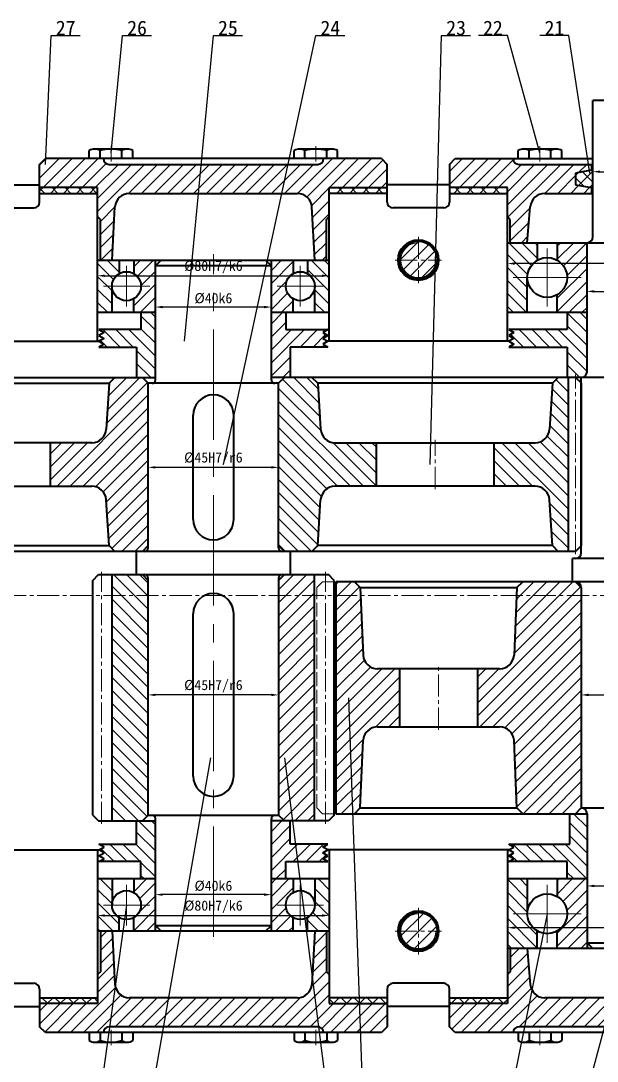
# Model space of a CAD drawing. Header units: millimetres. Extents: x -20 to 821, y -20 to 574.
# Drawn here: x 205.3 to 304.8, y 76.4 to 255.9 of the extents above; entities that cross this region are included whole.
import ezdxf
from ezdxf.enums import TextEntityAlignment as Align

# ---------------------------------------------------------------- set-up
doc = ezdxf.new("R2010")
doc.units = ezdxf.units.MM
doc.linetypes.add('ACAD_ISO02W100', pattern=[15, 12, -3])
doc.linetypes.add('CENTER2', pattern=[28.575, 19.05, -3.175, 3.175, -3.175])
for name, color, linetype, lineweight in [('中心线', 1, 'CENTER2', 20), ('剖面线', 4, 'Continuous', 20), ('尺寸', 3, 'Continuous', 20), ('文字', 7, 'Continuous', 20), ('标注', 7, 'Continuous', 20), ('粗实线', 7, 'Continuous', 40), ('细实线', 7, 'Continuous', 20), ('虚线', 6, 'ACAD_ISO02W100', 20)]:
    doc.layers.add(name, color=color, linetype=linetype, lineweight=lineweight)
doc.styles.add('SongTi', font='', dxfattribs={"height": 2.5})
doc.styles.get('SongTi').set_extended_font_data('SimSun', bold=True)
doc.dimstyles.new('ISO-25', dxfattribs={"dimtxt": 2.5, "dimasz": 2.5, "dimexe": 1.25, "dimexo": 0.625, "dimtad": 1, "dimdsep": 46, "dimtxsty": 'Standard', "dimcen": 2.5, "dimadec": 0, "dimazin": 0, "dimtfac": 1, "dimtmove": 0, "dimatfit": 3, "dimfxl": 1, "dimarcsym": 0})
pattern_1 = [(225, (477.06, 162.744), (1.122532, -1.122532), []), (315, (477.06, 162.744), (1.122532, 1.122532), [])]

# ---------------------------------------------------------------- blocks, each defined once
blk = doc.blocks.new('*D8')
at = {"layer": 'Defpoints', "color": 0, "linetype": 'Continuous'}
for p in [(304.03, 229.87), (337.03, 229.87), (337.03, 229.87)]:
    blk.add_point(p, dxfattribs=at)
at = {"layer": '尺寸', "color": 0, "linetype": 'Continuous', "lineweight": -2}
for p, q in [((304.03, 230.5), (304.03, 231.12)), ((305.28, 229.87), (335.78, 229.87)), ((337.03, 230.5), (337.03, 231.12))]:
    blk.add_line(p, q, dxfattribs=at)
at = {"layer": '尺寸', "color": 0, "linetype": 'Continuous'}
for points in [[(305.28, 230.08), (305.28, 229.66), (304.03, 229.87)], [(335.78, 230.08), (335.78, 229.66), (337.03, 229.87)]]:
    blk.add_solid(points, dxfattribs=at)
at = {"layer": '尺寸', "color": 0, "linetype": 'Continuous', "lineweight": 20, "insert": (320.53, 231.37), "char_height": 1.75, "attachment_point": 5}
blk.add_mtext('\\A3;%%C66f9', dxfattribs=at)
blk = doc.blocks.new('*D9')
at = {"layer": 'Defpoints', "color": 0, "linetype": 'Continuous'}
for p in [(289.28, 214.02), (289.28, 214.02), (351.78, 214.02)]:
    blk.add_point(p, dxfattribs=at)
at = {"layer": '尺寸', "color": 0, "linetype": 'Continuous', "lineweight": -2}
for p, q in [((289.28, 214.65), (289.28, 215.27)), ((350.53, 214.02), (290.53, 214.02)), ((351.78, 214.65), (351.78, 215.27))]:
    blk.add_line(p, q, dxfattribs=at)
at = {"layer": '尺寸', "color": 0, "linetype": 'Continuous'}
for points in [[(290.53, 214.23), (290.53, 213.81), (289.28, 214.02)], [(350.53, 214.23), (350.53, 213.81), (351.78, 214.02)]]:
    blk.add_solid(points, dxfattribs=at)
at = {"layer": '尺寸', "color": 0, "linetype": 'Continuous', "lineweight": 20, "insert": (320.53, 215.52), "char_height": 1.75, "attachment_point": 5}
blk.add_mtext('\\A3;%%C125H7/k6', dxfattribs=at)
blk = doc.blocks.new('*D10')
at = {"layer": 'Defpoints', "color": 0, "linetype": 'Continuous'}
for p in [(303.03, 209.22), (338.03, 209.22), (338.03, 209.22)]:
    blk.add_point(p, dxfattribs=at)
at = {"layer": '尺寸', "color": 0, "linetype": 'Continuous', "lineweight": -2}
for p, q in [((303.03, 209.85), (303.03, 210.47)), ((338.03, 209.85), (338.03, 210.47)), ((304.28, 209.22), (336.78, 209.22))]:
    blk.add_line(p, q, dxfattribs=at)
at = {"layer": '尺寸', "color": 0, "linetype": 'Continuous'}
for points in [[(304.28, 209.43), (304.28, 209.01), (303.03, 209.22)], [(336.78, 209.43), (336.78, 209.01), (338.03, 209.22)]]:
    blk.add_solid(points, dxfattribs=at)
at = {"layer": '尺寸', "color": 0, "linetype": 'Continuous', "lineweight": 20, "insert": (320.53, 210.72), "char_height": 1.75, "attachment_point": 5}
blk.add_mtext('\\A3;%%C70k6', dxfattribs=at)
blk = doc.blocks.new('*D11')
at = {"layer": 'Defpoints', "color": 0, "linetype": 'Continuous'}
for p in [(302.03, 139.62), (339.03, 139.62), (339.03, 139.62)]:
    blk.add_point(p, dxfattribs=at)
at = {"layer": '尺寸', "color": 0, "linetype": 'Continuous', "lineweight": -2}
for p, q in [((302.03, 140.25), (302.03, 140.87)), ((339.03, 140.25), (339.03, 140.87)), ((303.28, 139.62), (337.78, 139.62))]:
    blk.add_line(p, q, dxfattribs=at)
at = {"layer": '尺寸', "color": 0, "linetype": 'Continuous'}
for points in [[(303.28, 139.83), (303.28, 139.41), (302.03, 139.62)], [(337.78, 139.83), (337.78, 139.41), (339.03, 139.62)]]:
    blk.add_solid(points, dxfattribs=at)
at = {"layer": '尺寸', "color": 0, "linetype": 'Continuous', "lineweight": 20, "insert": (320.53, 141.12), "char_height": 1.75, "attachment_point": 5}
blk.add_mtext('\\A3;%%C74H7/r6', dxfattribs=at)
blk = doc.blocks.new('*D12')
at = {"layer": 'Defpoints', "color": 0, "linetype": 'Continuous'}
for p in [(289.28, 99.47), (289.28, 99.47), (351.78, 99.47)]:
    blk.add_point(p, dxfattribs=at)
at = {"layer": '尺寸', "color": 0, "linetype": 'Continuous', "lineweight": -2}
for p, q in [((289.28, 100.1), (289.28, 100.72)), ((351.78, 100.1), (351.78, 100.72)), ((350.53, 99.47), (290.53, 99.47))]:
    blk.add_line(p, q, dxfattribs=at)
at = {"layer": '尺寸', "color": 0, "linetype": 'Continuous'}
for points in [[(290.53, 99.68), (290.53, 99.26), (289.28, 99.47)], [(350.53, 99.68), (350.53, 99.26), (351.78, 99.47)]]:
    blk.add_solid(points, dxfattribs=at)
at = {"layer": '尺寸', "color": 0, "linetype": 'Continuous', "lineweight": 20, "insert": (320.53, 100.97), "char_height": 1.75, "attachment_point": 5}
blk.add_mtext('\\A3;%%C125H7/k6', dxfattribs=at)
blk = doc.blocks.new('*D13')
at = {"layer": 'Defpoints', "color": 0, "linetype": 'Continuous'}
for p in [(303.03, 106.67), (338.03, 106.67), (338.03, 106.67)]:
    blk.add_point(p, dxfattribs=at)
at = {"layer": '尺寸', "color": 0, "linetype": 'Continuous', "lineweight": -2}
for p, q in [((303.03, 107.3), (303.03, 107.92)), ((338.03, 107.3), (338.03, 107.92)), ((304.28, 106.67), (336.78, 106.67))]:
    blk.add_line(p, q, dxfattribs=at)
at = {"layer": '尺寸', "color": 0, "linetype": 'Continuous'}
for points in [[(304.28, 106.88), (304.28, 106.46), (303.03, 106.67)], [(336.78, 106.88), (336.78, 106.46), (338.03, 106.67)]]:
    blk.add_solid(points, dxfattribs=at)
at = {"layer": '尺寸', "color": 0, "linetype": 'Continuous', "lineweight": 20, "insert": (320.53, 108.17), "char_height": 1.75, "attachment_point": 5}
blk.add_mtext('\\A3;%%C70k6', dxfattribs=at)
blk = doc.blocks.new('*D22')
at = {"layer": 'Defpoints', "color": 0, "linetype": 'Continuous'}
for p in [(218.53, 101.57), (258.53, 101.57), (258.53, 101.57)]:
    blk.add_point(p, dxfattribs=at)
at = {"layer": '尺寸', "color": 0, "linetype": 'Continuous', "lineweight": -2}
for p, q in [((218.53, 102.2), (218.53, 102.82)), ((258.53, 102.2), (258.53, 102.82)), ((219.78, 101.57), (257.28, 101.57))]:
    blk.add_line(p, q, dxfattribs=at)
at = {"layer": '尺寸', "color": 0, "linetype": 'Continuous'}
for points in [[(219.78, 101.78), (219.78, 101.36), (218.53, 101.57)], [(257.28, 101.78), (257.28, 101.36), (258.53, 101.57)]]:
    blk.add_solid(points, dxfattribs=at)
at = {"layer": '尺寸', "color": 0, "linetype": 'Continuous', "lineweight": 20, "insert": (238.53, 103.07), "char_height": 1.75, "attachment_point": 5}
blk.add_mtext('\\A3;%%C80H7/k6', dxfattribs=at)
blk = doc.blocks.new('*D23')
at = {"layer": 'Defpoints', "color": 0, "linetype": 'Continuous'}
for p in [(228.53, 105.17), (228.53, 105.17), (248.53, 105.17)]:
    blk.add_point(p, dxfattribs=at)
at = {"layer": '尺寸', "color": 0, "linetype": 'Continuous', "lineweight": -2}
for p, q in [((228.53, 105.8), (228.53, 106.42)), ((248.53, 105.8), (248.53, 106.42)), ((247.28, 105.17), (229.78, 105.17))]:
    blk.add_line(p, q, dxfattribs=at)
at = {"layer": '尺寸', "color": 0, "linetype": 'Continuous'}
for points in [[(229.78, 105.38), (229.78, 104.96), (228.53, 105.17)], [(247.28, 105.38), (247.28, 104.96), (248.53, 105.17)]]:
    blk.add_solid(points, dxfattribs=at)
at = {"layer": '尺寸', "color": 0, "linetype": 'Continuous', "lineweight": 20, "insert": (238.53, 106.67), "char_height": 1.75, "attachment_point": 5}
blk.add_mtext('\\A3;%%C40k6', dxfattribs=at)
blk = doc.blocks.new('*D24')
at = {"layer": 'Defpoints', "color": 0, "linetype": 'Continuous'}
for p in [(227.28, 139.62), (227.28, 139.62), (249.78, 139.62)]:
    blk.add_point(p, dxfattribs=at)
at = {"layer": '尺寸', "color": 0, "linetype": 'Continuous', "lineweight": -2}
for p, q in [((227.28, 140.25), (227.28, 140.87)), ((249.78, 140.25), (249.78, 140.87)), ((248.53, 139.62), (228.53, 139.62))]:
    blk.add_line(p, q, dxfattribs=at)
at = {"layer": '尺寸', "color": 0, "linetype": 'Continuous'}
for points in [[(228.53, 139.83), (228.53, 139.41), (227.28, 139.62)], [(248.53, 139.83), (248.53, 139.41), (249.78, 139.62)]]:
    blk.add_solid(points, dxfattribs=at)
at = {"layer": '尺寸', "color": 0, "linetype": 'Continuous', "lineweight": 20, "insert": (238.53, 141.12), "char_height": 1.75, "attachment_point": 5}
blk.add_mtext('\\A3;%%C45H7/r6', dxfattribs=at)
blk = doc.blocks.new('*D25')
at = {"layer": 'Defpoints', "color": 0, "linetype": 'Continuous'}
for p in [(227.28, 178.87), (227.28, 178.87), (249.78, 178.87)]:
    blk.add_point(p, dxfattribs=at)
at = {"layer": '尺寸', "color": 0, "linetype": 'Continuous', "lineweight": -2}
for p, q in [((227.28, 179.5), (227.28, 180.12)), ((249.78, 179.5), (249.78, 180.12)), ((248.53, 178.87), (228.53, 178.87))]:
    blk.add_line(p, q, dxfattribs=at)
at = {"layer": '尺寸', "color": 0, "linetype": 'Continuous'}
for points in [[(228.53, 179.08), (228.53, 178.66), (227.28, 178.87)], [(248.53, 179.08), (248.53, 178.66), (249.78, 178.87)]]:
    blk.add_solid(points, dxfattribs=at)
at = {"layer": '尺寸', "color": 0, "linetype": 'Continuous', "lineweight": 20, "insert": (238.53, 180.37), "char_height": 1.75, "attachment_point": 5}
blk.add_mtext('\\A3;%%C45H7/r6', dxfattribs=at)
blk = doc.blocks.new('*D26')
at = {"layer": 'Defpoints', "color": 0, "linetype": 'Continuous'}
for p in [(218.53, 211.92), (258.53, 211.92), (258.53, 211.92)]:
    blk.add_point(p, dxfattribs=at)
at = {"layer": '尺寸', "color": 0, "linetype": 'Continuous', "lineweight": -2}
for p, q in [((218.53, 212.55), (218.53, 213.17)), ((219.78, 211.92), (257.28, 211.92)), ((258.53, 212.55), (258.53, 213.17))]:
    blk.add_line(p, q, dxfattribs=at)
at = {"layer": '尺寸', "color": 0, "linetype": 'Continuous'}
for points in [[(219.78, 212.13), (219.78, 211.71), (218.53, 211.92)], [(257.28, 212.13), (257.28, 211.71), (258.53, 211.92)]]:
    blk.add_solid(points, dxfattribs=at)
at = {"layer": '尺寸', "color": 0, "linetype": 'Continuous', "lineweight": 20, "insert": (238.53, 213.42), "char_height": 1.75, "attachment_point": 5}
blk.add_mtext('\\A3;%%C80H7/k6', dxfattribs=at)
blk = doc.blocks.new('*D27')
at = {"layer": 'Defpoints', "color": 0, "linetype": 'Continuous'}
for p in [(228.53, 206.52), (228.53, 206.52), (248.53, 206.52)]:
    blk.add_point(p, dxfattribs=at)
at = {"layer": '尺寸', "color": 0, "linetype": 'Continuous', "lineweight": -2}
for p, q in [((228.53, 207.15), (228.53, 207.77)), ((247.28, 206.52), (229.78, 206.52)), ((248.53, 207.15), (248.53, 207.77))]:
    blk.add_line(p, q, dxfattribs=at)
at = {"layer": '尺寸', "color": 0, "linetype": 'Continuous'}
for points in [[(229.78, 206.73), (229.78, 206.31), (228.53, 206.52)], [(247.28, 206.73), (247.28, 206.31), (248.53, 206.52)]]:
    blk.add_solid(points, dxfattribs=at)
at = {"layer": '尺寸', "color": 0, "linetype": 'Continuous', "lineweight": 20, "insert": (238.53, 208.02), "char_height": 1.75, "attachment_point": 5}
blk.add_mtext('\\A3;%%C40k6', dxfattribs=at)

msp = doc.modelspace()

# ---------------------------------------------------------------- hatches: boundary and pattern name
at = {"layer": '剖面线', "linetype": 'Continuous', "lineweight": 20}
h = msp.add_hatch(dxfattribs=at)
h.set_pattern_fill('ANSI31', color=4, scale=0.5, style=0)
edge = h.paths.add_edge_path()
edge.add_line((209.53, 232.122), (219.53, 232.122))
edge.add_arc((220.53, 232.122), 1, 180, 270)
edge.add_line((220.53, 231.122), (256.53, 231.122))
edge.add_arc((256.53, 232.122), 1, 270, 360)
edge.add_line((257.53, 232.122), (267.53, 232.122))
edge.add_line((267.53, 232.122), (268.53, 231.122))
edge.add_line((268.53, 231.122), (268.53, 227.122))
edge.add_line((268.53, 227.122), (258.53, 227.122))
edge.add_line((258.53, 227.122), (258.53, 226.122))
edge.add_line((258.53, 226.122), (258.53, 222.122))
edge.add_line((258.53, 222.122), (258.03, 221.622))
edge.add_line((258.03, 221.622), (258.03, 214.622))
edge.add_line((258.03, 214.622), (256.03, 214.622))
edge.add_line((256.03, 214.622), (255.524, 223.796))
edge.add_arc((253.03, 223.622), 2.5, 4, 90)
edge.add_line((253.03, 226.122), (224.03, 226.122))
edge.add_arc((224.03, 223.622), 2.5, 90, 176)
edge.add_line((221.536, 223.796), (221.03, 214.622))
edge.add_line((221.03, 214.622), (219.03, 214.622))
edge.add_line((219.03, 214.622), (219.03, 221.622))
edge.add_line((219.03, 221.622), (218.53, 222.122))
edge.add_line((218.53, 222.122), (218.53, 226.122))
edge.add_line((218.53, 226.122), (218.53, 227.122))
edge.add_line((218.53, 227.122), (208.53, 227.122))
edge.add_line((208.53, 227.122), (208.53, 231.122))
edge.add_line((208.53, 231.122), (209.53, 232.122))
h = msp.add_hatch(dxfattribs=at)
h.set_pattern_fill('ANSI31', color=4, scale=0.5, style=0)
edge = h.paths.add_edge_path()
edge.add_line((280.28, 232.122), (290.28, 232.122))
edge.add_arc((291.28, 232.122), 1, 180, 270)
edge.add_line((291.28, 231.122), (303.78, 231.122))
edge.add_line((303.78, 231.122), (303.78, 230.122))
edge.add_line((303.78, 230.122), (301.03, 229.622))
edge.add_line((301.03, 229.622), (301.03, 227.622))
edge.add_line((301.03, 227.622), (303.78, 227.122))
edge.add_line((303.78, 227.122), (303.78, 226.122))
edge.add_line((303.78, 226.122), (295.717, 226.122))
edge.add_arc((295.717, 223.622), 2.5, 90, 176)
edge.add_line((293.224, 223.796), (292.717, 217.622))
edge.add_line((292.717, 217.622), (289.78, 217.622))
edge.add_line((289.78, 217.622), (289.78, 221.622))
edge.add_line((289.78, 221.622), (289.28, 222.122))
edge.add_line((289.28, 222.122), (289.28, 226.122))
edge.add_line((289.28, 226.122), (289.28, 227.122))
edge.add_line((289.28, 227.122), (279.28, 227.122))
edge.add_line((279.28, 227.122), (279.28, 231.122))
edge.add_line((279.28, 231.122), (280.28, 232.122))
h = msp.add_hatch(dxfattribs=at)
h.set_pattern_fill('ANSI37', color=4, scale=0.5, style=0)
h.paths.add_polyline_path([(303.78, 230.122), (304.03, 230.122), (304.03, 227.122), (303.78, 227.122), (301.03, 227.622), (301.03, 229.622)])
h = msp.add_hatch(dxfattribs=at)
h.set_pattern_fill('ANSI37', color=4, scale=0.5, style=0)
h.paths.add_polyline_path([(208.53, 226.122), (218.53, 226.122), (218.53, 227.122), (208.53, 227.122)])
h = msp.add_hatch(dxfattribs=at)
h.set_pattern_fill('ANSI37', color=4, scale=0.5, style=0)
h.paths.add_polyline_path([(268.53, 226.122), (258.53, 226.122), (258.53, 227.122), (268.53, 227.122)])
h = msp.add_hatch(dxfattribs=at)
h.set_pattern_fill('ANSI37', color=4, scale=0.5, style=0)
h.paths.add_polyline_path([(279.28, 226.122), (289.28, 226.122), (289.28, 227.122), (279.28, 227.122)])
h = msp.add_hatch(dxfattribs=at)
h.set_pattern_fill('ANSI31', color=4, scale=0.5, style=0)
edge = h.paths.add_edge_path()
edge.add_arc((273.905, 214.622), 3.25, 0, 360)
h = msp.add_hatch(dxfattribs=at)
h.set_pattern_fill('ANSI31', color=4, scale=0.5, angle=-90, style=0)
h.set_pattern_definition([(315, (662.185, 444.369), (1.122532, 1.122532), [])])
edge = h.paths.add_edge_path()
edge.add_line((294.436, 217.622), (289.28, 217.622))
edge.add_line((289.28, 217.622), (289.28, 205.622))
edge.add_line((289.28, 205.622), (292.717, 205.622))
edge.add_line((292.717, 205.622), (292.717, 211.622))
edge.add_arc((296.155, 211.622), 3.438, -240, -180, ccw=False)
edge.add_line((294.436, 214.599), (294.436, 217.622))
h = msp.add_hatch(dxfattribs=at)
h.set_pattern_fill('ANSI31', color=4, scale=0.5, angle=-180, style=0)
h.set_pattern_definition([(225, (662.185, 444.369), (1.122532, -1.122532), [])])
edge = h.paths.add_edge_path()
edge.add_line((303.03, 217.622), (297.874, 217.622))
edge.add_line((297.874, 217.622), (297.874, 214.599))
edge.add_arc((296.155, 211.622), 3.438, -60, 60, ccw=False)
edge.add_line((297.874, 208.645), (297.874, 205.622))
edge.add_line((297.874, 205.622), (303.03, 205.622))
edge.add_line((303.03, 205.622), (303.03, 217.622))
h = msp.add_hatch(dxfattribs=at)
h.set_pattern_fill('ANSI31', color=4, scale=0.5, angle=270, style=0)
h.set_pattern_definition([(315, (573.31, 323.994), (1.122532, 1.122532), [])])
edge = h.paths.add_edge_path()
edge.add_line((222.28, 214.622), (218.53, 214.622))
edge.add_line((218.53, 214.622), (218.53, 205.622))
edge.add_line((218.53, 205.622), (221.03, 205.622))
edge.add_line((221.03, 205.622), (221.03, 210.122))
edge.add_arc((223.53, 210.122), 2.5, 120, 180, ccw=False)
edge.add_line((222.28, 212.287), (222.28, 214.622))
h = msp.add_hatch(dxfattribs=at)
h.set_pattern_fill('ANSI31', color=4, scale=0.5, angle=180, style=0)
h.set_pattern_definition([(225, (573.31, 323.994), (1.122532, -1.122532), [])])
edge = h.paths.add_edge_path()
edge.add_line((228.53, 214.622), (224.78, 214.622))
edge.add_line((224.78, 214.622), (224.78, 212.287))
edge.add_arc((223.53, 210.122), 2.5, 300, 420, ccw=False)
edge.add_line((224.78, 207.957), (224.78, 205.622))
edge.add_line((224.78, 205.622), (228.53, 205.622))
edge.add_line((228.53, 205.622), (228.53, 214.622))
h = msp.add_hatch(dxfattribs=at)
h.set_pattern_fill('ANSI31', color=4, scale=0.5, style=0)
h.set_pattern_definition([(45, (-96.25, 126.25), (-1.122532, 1.122532), [])])
edge = h.paths.add_edge_path()
edge.add_line((248.53, 205.622), (252.28, 205.622))
edge.add_line((252.28, 205.622), (252.28, 207.957))
edge.add_arc((253.53, 210.122), 2.5, 120, 240, ccw=False)
edge.add_line((252.28, 212.287), (252.28, 214.622))
edge.add_line((252.28, 214.622), (248.53, 214.622))
edge.add_line((248.53, 214.622), (248.53, 205.622))
h = msp.add_hatch(dxfattribs=at)
h.set_pattern_fill('ANSI31', color=4, scale=0.5, angle=90, style=0)
h.set_pattern_definition([(135, (-96.25, 126.25), (-1.122532, -1.122532), [])])
edge = h.paths.add_edge_path()
edge.add_line((256.03, 205.622), (258.53, 205.622))
edge.add_line((258.53, 205.622), (258.53, 214.622))
edge.add_line((258.53, 214.622), (254.78, 214.622))
edge.add_line((254.78, 214.622), (254.78, 212.287))
edge.add_arc((253.53, 210.122), 2.5, 0, 60, ccw=False)
edge.add_line((256.03, 210.122), (256.03, 205.622))
h = msp.add_hatch(dxfattribs=at)
h.set_pattern_fill('ANSI31', color=4, scale=0.5, angle=90, style=0)
h.paths.add_polyline_path([(228.53, 205.622), (226.03, 205.622), (226.03, 202.622), (218.78, 202.622), (219.646, 202.122), (218.78, 201.622), (219.646, 201.122), (218.78, 200.622), (219.646, 200.122), (218.78, 199.622), (225.28, 199.622), (225.28, 194.372), (228.53, 194.372)])
h = msp.add_hatch(dxfattribs=at)
h.set_pattern_fill('ANSI31', color=4, scale=0.5, style=0)
h.paths.add_polyline_path([(248.53, 205.622), (251.03, 205.622), (251.03, 202.622), (258.28, 202.622), (257.414, 202.122), (258.28, 201.622), (257.414, 201.122), (258.28, 200.622), (257.414, 200.122), (258.28, 199.622), (251.78, 199.622), (251.78, 194.372), (248.53, 194.372)])
h = msp.add_hatch(dxfattribs=at)
h.set_pattern_fill('ANSI31', color=4, scale=0.5, angle=90, style=0)
h.paths.add_polyline_path([(303.03, 205.622), (299.592, 205.622), (299.592, 202.622), (289.53, 202.622), (290.396, 202.122), (289.53, 201.622), (290.396, 201.122), (289.53, 200.622), (290.396, 200.122), (289.53, 199.622), (299.592, 199.622), (299.592, 194.372), (303.03, 194.372)])
h = msp.add_hatch(dxfattribs=at)
h.set_pattern_fill('ANSI31', color=4, scale=0.5, style=0)
edge = h.paths.add_edge_path()
edge.add_line((210.398, 175.622), (210.398, 183.122))
edge.add_line((210.398, 183.122), (217.53, 183.122))
edge.add_arc((217.53, 185.622), 2.5, 270, 356)
edge.add_line((220.024, 185.448), (220.53, 193.372))
edge.add_line((220.53, 193.372), (221.53, 194.372))
edge.add_line((221.53, 194.372), (226.28, 194.372))
edge.add_line((226.28, 194.372), (227.28, 193.372))
edge.add_line((227.28, 193.372), (227.28, 165.372))
edge.add_line((227.28, 165.372), (226.28, 164.372))
edge.add_line((226.28, 164.372), (221.53, 164.372))
edge.add_line((221.53, 164.372), (220.53, 165.372))
edge.add_line((220.53, 165.372), (220.024, 173.296))
edge.add_arc((217.53, 173.122), 2.5, 4, 90)
edge.add_line((217.53, 175.622), (210.398, 175.622))
h = msp.add_hatch(dxfattribs=at)
h.set_pattern_fill('ANSI31', color=4, scale=0.5, angle=90, style=0)
edge = h.paths.add_edge_path()
edge.add_line((266.663, 175.622), (266.663, 183.122))
edge.add_line((266.663, 183.122), (259.53, 183.122))
edge.add_arc((259.53, 185.622), 2.5, 184, 270, ccw=False)
edge.add_line((257.036, 185.448), (256.53, 193.372))
edge.add_line((256.53, 193.372), (255.53, 194.372))
edge.add_line((255.53, 194.372), (250.78, 194.372))
edge.add_line((250.78, 194.372), (249.78, 193.372))
edge.add_line((249.78, 193.372), (249.78, 165.372))
edge.add_line((249.78, 165.372), (250.78, 164.372))
edge.add_line((250.78, 164.372), (255.53, 164.372))
edge.add_line((255.53, 164.372), (256.53, 165.372))
edge.add_line((256.53, 165.372), (257.036, 173.296))
edge.add_arc((259.53, 173.122), 2.5, 90, 176, ccw=False)
edge.add_line((259.53, 175.622), (266.663, 175.622))
h = msp.add_hatch(dxfattribs=at)
h.set_pattern_fill('ANSI31', color=4, scale=0.5, angle=90, style=0)
edge = h.paths.add_edge_path()
edge.add_line((299.81, 164.372), (299.81, 194.372))
edge.add_line((299.81, 194.372), (298.06, 194.372))
edge.add_line((298.06, 194.372), (297.06, 193.372))
edge.add_line((297.06, 193.372), (296.554, 185.448))
edge.add_arc((294.06, 185.622), 2.5, 270, 356, ccw=False)
edge.add_line((294.06, 183.122), (286.928, 183.122))
edge.add_line((286.928, 183.122), (286.928, 175.622))
edge.add_line((286.928, 175.622), (294.06, 175.622))
edge.add_arc((294.06, 173.122), 2.5, 4, 90, ccw=False)
edge.add_line((296.554, 173.296), (297.06, 165.372))
edge.add_line((297.06, 165.372), (298.06, 164.372))
edge.add_line((298.06, 164.372), (299.81, 164.372))
h = msp.add_hatch(dxfattribs=at)
h.set_pattern_fill('ANSI31', color=4, scale=0.5, angle=90, style=0)
h.paths.add_polyline_path([(221.065, 117.872), (221.065, 160.372), (226.28, 160.372), (227.28, 159.372), (227.28, 118.872), (226.28, 117.872)])
h = msp.add_hatch(dxfattribs=at)
h.set_pattern_fill('ANSI31', color=4, scale=0.5, style=0)
h.paths.add_polyline_path([(255.994, 117.872), (255.994, 160.372), (250.78, 160.372), (249.78, 159.372), (249.78, 118.872), (250.78, 117.872)])
h = msp.add_hatch(dxfattribs=at)
h.set_pattern_fill('ANSI31', color=4, scale=0.5, style=0)
edge = h.paths.add_edge_path()
edge.add_line((259.745, 119.122), (259.745, 159.122))
edge.add_line((259.745, 159.122), (262.87, 159.122))
edge.add_line((262.87, 159.122), (263.87, 158.122))
edge.add_line((263.87, 158.122), (264.376, 146.448))
edge.add_arc((266.87, 146.622), 2.5, 184, 270)
edge.add_line((266.87, 144.122), (270.635, 144.122))
edge.add_line((270.635, 144.122), (270.635, 134.122))
edge.add_line((270.635, 134.122), (266.87, 134.122))
edge.add_arc((266.87, 131.622), 2.5, 90, 176)
edge.add_line((264.376, 131.796), (263.87, 120.122))
edge.add_line((263.87, 120.122), (262.87, 119.122))
edge.add_line((262.87, 119.122), (259.745, 119.122))
h = msp.add_hatch(dxfattribs=at)
h.set_pattern_fill('ANSI31', color=4, scale=0.5, style=0)
edge = h.paths.add_edge_path()
edge.add_line((284.165, 134.122), (284.165, 144.122))
edge.add_line((284.165, 144.122), (287.93, 144.122))
edge.add_arc((287.93, 146.622), 2.5, 270, 356)
edge.add_line((290.424, 146.448), (290.93, 158.122))
edge.add_line((290.93, 158.122), (291.93, 159.122))
edge.add_line((291.93, 159.122), (301.03, 159.122))
edge.add_line((301.03, 159.122), (302.03, 158.122))
edge.add_line((302.03, 158.122), (302.03, 120.122))
edge.add_line((302.03, 120.122), (301.03, 119.122))
edge.add_line((301.03, 119.122), (291.93, 119.122))
edge.add_line((291.93, 119.122), (290.93, 120.122))
edge.add_line((290.93, 120.122), (290.424, 131.796))
edge.add_arc((287.93, 131.622), 2.5, 4, 90)
edge.add_line((287.93, 134.122), (284.165, 134.122))
h = msp.add_hatch(dxfattribs=at)
h.set_pattern_fill('ANSI31', color=4, scale=0.5, angle=90, style=0)
h.paths.add_polyline_path([(303.03, 107.872), (299.592, 107.872), (299.592, 110.872), (289.53, 110.872), (290.396, 111.372), (289.53, 111.872), (290.396, 112.372), (289.53, 112.872), (290.396, 113.372), (289.53, 113.872), (300.03, 113.872), (300.03, 119.122), (303.03, 119.122)])
h = msp.add_hatch(dxfattribs=at)
h.set_pattern_fill('ANSI31', color=4, scale=0.5, angle=90, style=0)
h.paths.add_polyline_path([(228.53, 107.872), (226.03, 107.872), (226.03, 110.872), (218.78, 110.872), (219.646, 111.372), (218.78, 111.872), (219.646, 112.372), (218.78, 112.872), (219.646, 113.372), (218.78, 113.872), (225.28, 113.872), (225.28, 117.872), (228.53, 117.872)])
h = msp.add_hatch(dxfattribs=at)
h.set_pattern_fill('ANSI31', color=4, scale=0.5, style=0)
h.paths.add_polyline_path([(248.53, 107.872), (251.03, 107.872), (251.03, 110.872), (258.28, 110.872), (257.414, 111.372), (258.28, 111.872), (257.414, 112.372), (258.28, 112.872), (257.414, 113.372), (258.28, 113.872), (251.78, 113.872), (251.78, 117.872), (248.53, 117.872)])
h = msp.add_hatch(dxfattribs=at)
h.set_pattern_fill('ANSI31', color=4, scale=0.5, angle=270, style=0)
h.set_pattern_definition([(315, (466.56, 217.244), (1.122532, 1.122532), [])])
edge = h.paths.add_edge_path()
edge.add_line((221.03, 107.872), (218.53, 107.872))
edge.add_line((218.53, 107.872), (218.53, 98.872))
edge.add_line((218.53, 98.872), (222.28, 98.872))
edge.add_line((222.28, 98.872), (222.28, 101.207))
edge.add_arc((223.53, 103.372), 2.5, 180, 240, ccw=False)
edge.add_line((221.03, 103.372), (221.03, 107.872))
h = msp.add_hatch(dxfattribs=at)
h.set_pattern_fill('ANSI31', color=4, scale=0.5, angle=180, style=0)
h.set_pattern_definition([(225, (466.56, 217.244), (1.122532, -1.122532), [])])
edge = h.paths.add_edge_path()
edge.add_line((228.53, 107.872), (224.78, 107.872))
edge.add_line((224.78, 107.872), (224.78, 105.537))
edge.add_arc((223.53, 103.372), 2.5, 300, 420, ccw=False)
edge.add_line((224.78, 101.207), (224.78, 98.872))
edge.add_line((224.78, 98.872), (228.53, 98.872))
edge.add_line((228.53, 98.872), (228.53, 107.872))
h = msp.add_hatch(dxfattribs=at)
h.set_pattern_fill('ANSI31', color=4, scale=0.5, style=0)
h.set_pattern_definition([(45, (10.5, 19.5), (-1.122532, 1.122532), [])])
edge = h.paths.add_edge_path()
edge.add_line((248.53, 98.872), (252.28, 98.872))
edge.add_line((252.28, 98.872), (252.28, 101.207))
edge.add_arc((253.53, 103.372), 2.5, 120, 240, ccw=False)
edge.add_line((252.28, 105.537), (252.28, 107.872))
edge.add_line((252.28, 107.872), (248.53, 107.872))
edge.add_line((248.53, 107.872), (248.53, 98.872))
h = msp.add_hatch(dxfattribs=at)
h.set_pattern_fill('ANSI31', color=4, scale=0.5, angle=90, style=0)
h.set_pattern_definition([(135, (10.5, 19.5), (-1.122532, -1.122532), [])])
edge = h.paths.add_edge_path()
edge.add_line((254.78, 98.872), (258.53, 98.872))
edge.add_line((258.53, 98.872), (258.53, 107.872))
edge.add_line((258.53, 107.872), (256.03, 107.872))
edge.add_line((256.03, 107.872), (256.03, 103.372))
edge.add_arc((253.53, 103.372), 2.5, -60, 0, ccw=False)
edge.add_line((254.78, 101.207), (254.78, 98.872))
h = msp.add_hatch(dxfattribs=at)
h.set_pattern_fill('ANSI31', color=4, scale=0.5, angle=-90, style=0)
h.set_pattern_definition([(315, (771.935, 334.619), (1.122532, 1.122532), [])])
edge = h.paths.add_edge_path()
edge.add_line((292.717, 107.872), (289.28, 107.872))
edge.add_line((289.28, 107.872), (289.28, 95.872))
edge.add_line((289.28, 95.872), (294.436, 95.872))
edge.add_line((294.436, 95.872), (294.436, 98.895))
edge.add_arc((296.155, 101.872), 3.438, -180, -120, ccw=False)
edge.add_line((292.717, 101.872), (292.717, 107.872))
h = msp.add_hatch(dxfattribs=at)
h.set_pattern_fill('ANSI31', color=4, scale=0.5, angle=-180, style=0)
h.set_pattern_definition([(225, (771.935, 334.619), (1.122532, -1.122532), [])])
edge = h.paths.add_edge_path()
edge.add_line((303.03, 107.872), (297.874, 107.872))
edge.add_line((297.874, 107.872), (297.874, 104.849))
edge.add_arc((296.155, 101.872), 3.438, -60, 60, ccw=False)
edge.add_line((297.874, 98.895), (297.874, 95.872))
edge.add_line((297.874, 95.872), (303.03, 95.872))
edge.add_line((303.03, 95.872), (303.03, 107.872))
h = msp.add_hatch(dxfattribs=at)
h.set_pattern_fill('ANSI31', color=4, scale=0.5, style=0)
edge = h.paths.add_edge_path()
edge.add_arc((273.905, 98.872), 3.25, 0, 360)
h = msp.add_hatch(dxfattribs=at)
h.set_pattern_fill('ANSI31', color=4, scale=0.5, angle=180, style=0)
h.set_pattern_definition([(225, (477.06, 162.744), (1.122532, -1.122532), [])])
edge = h.paths.add_edge_path()
edge.add_line((267.53, 81.372), (257.53, 81.372))
edge.add_arc((256.53, 81.372), 1, 360, 450)
edge.add_line((256.53, 82.372), (220.53, 82.372))
edge.add_arc((220.53, 81.372), 1, 450, 540)
edge.add_line((219.53, 81.372), (209.53, 81.372))
edge.add_line((209.53, 81.372), (208.53, 82.372))
edge.add_line((208.53, 82.372), (208.53, 86.372))
edge.add_line((208.53, 86.372), (218.53, 86.372))
edge.add_line((218.53, 86.372), (218.53, 87.372))
edge.add_line((218.53, 87.372), (218.53, 91.372))
edge.add_line((218.53, 91.372), (219.03, 91.872))
edge.add_line((219.03, 91.872), (219.03, 98.872))
edge.add_line((219.03, 98.872), (221.03, 98.872))
edge.add_line((221.03, 98.872), (221.536, 89.698))
edge.add_arc((224.03, 89.872), 2.5, 184, 270)
edge.add_line((224.03, 87.372), (253.03, 87.372))
edge.add_arc((253.03, 89.872), 2.5, 270, 356)
edge.add_line((255.524, 89.698), (256.03, 98.872))
edge.add_line((256.03, 98.872), (258.03, 98.872))
edge.add_line((258.03, 98.872), (258.03, 91.872))
edge.add_line((258.03, 91.872), (258.53, 91.372))
edge.add_line((258.53, 91.372), (258.53, 87.372))
edge.add_line((258.53, 87.372), (258.53, 86.372))
edge.add_line((258.53, 86.372), (268.53, 86.372))
edge.add_line((268.53, 86.372), (268.53, 82.372))
edge.add_line((268.53, 82.372), (267.53, 81.372))
h = msp.add_hatch(dxfattribs=at)
h.set_pattern_fill('ANSI31', color=4, scale=0.5, angle=180, style=0)
h.set_pattern_definition([(225, (641.06, 162.744), (1.122532, -1.122532), [])])
edge = h.paths.add_edge_path()
edge.add_line((360.78, 81.372), (350.78, 81.372))
edge.add_arc((349.78, 81.372), 1, 360, 450)
edge.add_line((349.78, 82.372), (291.28, 82.372))
edge.add_arc((291.28, 81.372), 1, 450, 540)
edge.add_line((290.28, 81.372), (280.28, 81.372))
edge.add_line((280.28, 81.372), (279.28, 82.372))
edge.add_line((279.28, 82.372), (279.28, 86.372))
edge.add_line((279.28, 86.372), (289.28, 86.372))
edge.add_line((289.28, 86.372), (289.28, 87.372))
edge.add_line((289.28, 87.372), (289.28, 91.372))
edge.add_line((289.28, 91.372), (289.78, 91.872))
edge.add_line((289.78, 91.872), (289.78, 95.872))
edge.add_line((289.78, 95.872), (292.717, 95.872))
edge.add_line((292.717, 95.872), (293.224, 89.698))
edge.add_arc((295.717, 89.872), 2.5, 184, 270)
edge.add_line((295.717, 87.372), (345.342, 87.372))
edge.add_arc((345.342, 89.872), 2.5, 270, 356)
edge.add_line((347.836, 89.698), (348.342, 95.872))
edge.add_line((348.342, 95.872), (351.28, 95.872))
edge.add_line((351.28, 95.872), (351.28, 91.872))
edge.add_line((351.28, 91.872), (351.78, 91.372))
edge.add_line((351.78, 91.372), (351.78, 87.372))
edge.add_line((351.78, 87.372), (351.78, 86.372))
edge.add_line((351.78, 86.372), (361.78, 86.372))
edge.add_line((361.78, 86.372), (361.78, 82.372))
edge.add_line((361.78, 82.372), (360.78, 81.372))
h = msp.add_hatch(dxfattribs=at)
h.set_pattern_fill('ANSI37', color=4, scale=0.5, angle=180, style=0)
h.set_pattern_definition(pattern_1)
h.paths.add_polyline_path([(208.53, 87.372), (218.53, 87.372), (218.53, 86.372), (208.53, 86.372)])
h = msp.add_hatch(dxfattribs=at)
h.set_pattern_fill('ANSI37', color=4, scale=0.5, angle=180, style=0)
h.set_pattern_definition(pattern_1)
h.paths.add_polyline_path([(268.53, 87.372), (258.53, 87.372), (258.53, 86.372), (268.53, 86.372)])
h = msp.add_hatch(dxfattribs=at)
h.set_pattern_fill('ANSI37', color=4, scale=0.5, angle=180, style=0)
h.set_pattern_definition([(225, (641.06, 162.744), (1.122532, -1.122532), []), (315, (641.06, 162.744), (1.122532, 1.122532), [])])
h.paths.add_polyline_path([(279.28, 87.372), (289.28, 87.372), (289.28, 86.372), (279.28, 86.372)])

# ---------------------------------------------------------------- linework, layer by layer
at = {"layer": '中心线', "color": 1, "linetype": 'CENTER2', "lineweight": 20, "ltscale": 0.2}
for p, q in [((220.852, 231.622), (220.852, 234.272)), ((256.208, 231.622), (256.208, 234.272)), ((294.897, 231.622), (294.897, 234.272)), ((273.905, 218.622), (273.905, 210.622)), ((269.905, 214.622), (277.905, 214.622)), ((301.06, 163.872), (301.06, 194.872)), ((276.795, 175.122), (276.795, 183.622)), ((219.19, 117.372), (219.19, 160.872)), ((257.87, 117.372), (257.87, 160.872)), ((99.53, 156.747), (409.69, 156.747)), ((277.4, 133.622), (277.4, 144.622)), ((273.905, 102.872), (273.905, 94.872)), ((269.905, 98.872), (277.905, 98.872)), ((220.852, 81.872), (220.852, 79.222)), ((256.208, 81.872), (256.208, 79.222)), ((294.897, 81.872), (294.897, 79.222))]:
    msp.add_line(p, q, dxfattribs=at)
at = {"layer": '中心线', "color": 1, "linetype": 'CENTER2', "lineweight": 20}
for p, q in [((238.53, 97.872), (238.53, 215.622)), ((296.155, 206.622), (296.155, 216.622)), ((223.53, 206.622), (223.53, 213.622)), ((253.53, 213.622), (253.53, 206.622)), ((219.53, 210.122), (227.53, 210.122)), ((257.53, 210.122), (249.53, 210.122)), ((290.28, 211.622), (302.03, 211.622)), ((223.53, 99.872), (223.53, 106.872)), ((253.53, 106.872), (253.53, 99.872)), ((296.155, 96.872), (296.155, 106.872)), ((219.53, 103.372), (227.53, 103.372)), ((257.53, 103.372), (249.53, 103.372)), ((290.28, 101.872), (302.03, 101.872))]:
    msp.add_line(p, q, dxfattribs=at)
at = {"layer": '粗实线', "color": 7, "linetype": 'Continuous', "lineweight": 40}
for p, q in [((337.03, 242.122), (304.03, 242.122)), ((304.03, 218.622), (304.03, 242.122)), ((217.1, 232.122), (217.1, 233.507)), ((223.667, 233.772), (218.038, 233.772)), ((218.976, 232.122), (218.976, 233.507)), ((222.729, 232.122), (222.729, 233.507)), ((224.605, 232.122), (224.605, 233.507)), ((252.455, 232.122), (252.455, 233.507)), ((259.022, 233.772), (253.393, 233.772)), ((254.331, 232.122), (254.331, 233.507)), ((258.084, 232.122), (258.084, 233.507)), ((259.96, 232.122), (259.96, 233.507)), ((291.145, 232.122), (291.145, 233.507)), ((297.712, 233.772), (292.083, 233.772)), ((293.021, 232.122), (293.021, 233.507)), ((296.774, 232.122), (296.774, 233.507)), ((298.65, 232.122), (298.65, 233.507)), ((208.53, 231.122), (209.53, 232.122)), ((267.53, 232.122), (209.53, 232.122)), ((267.53, 232.122), (268.53, 231.122)), ((279.28, 231.122), (280.28, 232.122)), ((280.28, 232.122), (304.03, 232.122)), ((208.53, 224.622), (208.53, 231.122)), ((220.53, 231.122), (256.53, 231.122)), ((268.53, 224.622), (268.53, 231.122)), ((279.28, 231.122), (279.28, 224.622)), ((291.28, 231.122), (304.03, 231.122)), ((303.78, 230.122), (301.03, 229.622)), ((303.78, 231.122), (303.78, 230.122)), ((303.78, 230.122), (304.03, 230.122)), ((301.03, 229.622), (301.03, 227.622)), ((189.53, 227.622), (208.53, 227.622)), ((218.53, 227.122), (208.53, 227.122)), ((208.53, 226.122), (218.53, 226.122)), ((218.53, 200.622), (218.53, 227.122)), ((224.03, 226.122), (253.03, 226.122)), ((258.53, 200.622), (258.53, 227.122)), ((258.53, 227.122), (268.53, 227.122)), ((268.53, 226.122), (258.53, 226.122)), ((279.28, 227.622), (268.53, 227.622)), ((289.28, 227.122), (279.28, 227.122)), ((279.28, 226.122), (289.28, 226.122)), ((289.28, 200.622), (289.28, 227.122)), ((295.717, 226.122), (304.03, 226.122)), ((301.03, 227.622), (303.78, 227.122)), ((303.78, 227.122), (303.78, 226.122)), ((303.78, 227.122), (304.03, 227.122)), ((190.53, 223.622), (207.53, 223.622)), ((221.03, 214.622), (221.536, 223.796)), ((256.03, 214.622), (255.524, 223.796)), ((278.28, 223.622), (269.53, 223.622)), ((292.717, 217.622), (293.224, 223.796)), ((219.03, 221.622), (218.53, 222.122)), ((219.03, 214.622), (219.03, 221.622)), ((258.03, 221.622), (258.53, 222.122)), ((258.03, 214.622), (258.03, 221.622)), ((289.78, 221.622), (289.28, 222.122)), ((289.78, 217.622), (289.78, 221.622)), ((289.28, 217.622), (351.78, 217.622)), ((294.436, 217.622), (294.436, 214.599)), ((297.874, 217.622), (297.874, 214.599)), ((303.03, 195.372), (303.03, 217.622)), ((218.53, 214.622), (258.53, 214.622)), ((222.28, 214.622), (222.28, 212.287)), ((224.78, 214.622), (224.78, 212.287)), ((228.53, 193.972), (228.53, 214.622)), ((228.53, 213.622), (229.53, 214.622)), ((248.53, 213.622), (228.53, 213.622)), ((247.53, 214.622), (248.53, 213.622)), ((248.53, 193.972), (248.53, 214.622)), ((252.28, 214.622), (252.28, 212.287)), ((254.78, 214.622), (254.78, 212.287)), ((221.03, 205.622), (221.03, 210.122)), ((256.03, 205.622), (256.03, 210.122)), ((292.717, 205.622), (292.717, 211.622)), ((297.874, 205.622), (297.874, 208.645)), ((224.78, 205.622), (224.78, 207.957)), ((252.28, 205.622), (252.28, 207.957)), ((218.53, 205.622), (228.53, 205.622)), ((226.03, 205.622), (226.03, 202.622)), ((248.53, 205.622), (258.53, 205.622)), ((251.03, 205.622), (251.03, 202.622)), ((289.28, 205.622), (303.03, 205.622)), ((299.592, 205.622), (299.592, 202.622)), ((226.03, 202.622), (218.78, 202.622)), ((218.78, 202.622), (219.646, 202.122)), ((219.646, 202.122), (218.78, 201.622)), ((218.78, 201.622), (219.646, 201.122)), ((219.646, 201.122), (218.78, 200.622)), ((251.03, 202.622), (258.28, 202.622)), ((258.28, 202.622), (257.414, 202.122)), ((257.414, 202.122), (258.28, 201.622)), ((258.28, 201.622), (257.414, 201.122)), ((257.414, 201.122), (258.28, 200.622)), ((299.592, 202.622), (289.53, 202.622)), ((289.53, 202.622), (290.396, 202.122)), ((290.396, 202.122), (289.53, 201.622)), ((289.53, 201.622), (290.396, 201.122)), ((290.396, 201.122), (289.53, 200.622)), ((179.28, 200.622), (218.78, 200.622)), ((218.78, 200.622), (219.646, 200.122)), ((219.646, 200.122), (218.78, 199.622)), ((218.78, 199.622), (225.28, 199.622)), ((225.28, 199.622), (225.28, 194.372)), ((258.28, 199.622), (251.78, 199.622)), ((251.78, 199.622), (251.78, 194.372)), ((258.28, 200.622), (257.414, 200.122)), ((257.414, 200.122), (258.28, 199.622)), ((289.53, 200.622), (258.28, 200.622)), ((289.53, 200.622), (290.396, 200.122)), ((290.396, 200.122), (289.53, 199.622)), ((289.53, 199.622), (299.592, 199.622)), ((299.592, 199.622), (299.592, 194.372)), ((177.25, 194.372), (228.53, 194.372)), ((220.53, 193.372), (221.53, 194.372)), ((226.28, 194.372), (227.28, 193.372)), ((301.06, 194.372), (248.53, 194.372)), ((250.78, 194.372), (249.78, 193.372)), ((256.53, 193.372), (255.53, 194.372)), ((298.06, 194.372), (297.06, 193.372)), ((341.467, 194.372), (299.592, 194.372)), ((299.81, 164.372), (299.81, 194.372)), ((302.06, 193.372), (301.06, 194.372)), ((302.03, 164.122), (302.03, 194.372)), ((180, 193.372), (220.53, 193.372)), ((220.53, 193.372), (220.024, 185.448)), ((227.28, 164.972), (227.28, 193.372)), ((249.78, 193.372), (227.28, 193.372)), ((249.78, 164.972), (249.78, 193.372)), ((256.53, 193.372), (257.036, 185.448)), ((297.06, 193.372), (256.53, 193.372)), ((297.06, 193.372), (296.554, 185.448)), ((302.06, 165.372), (302.06, 193.372)), ((235.03, 169.872), (235.03, 187.872)), ((242.03, 169.872), (242.03, 187.872)), ((217.53, 183.122), (183, 183.122)), ((210.398, 175.622), (210.398, 183.122)), ((259.53, 183.122), (294.06, 183.122)), ((266.663, 175.622), (266.663, 183.122)), ((286.928, 183.122), (286.928, 175.622)), ((183, 175.622), (217.53, 175.622)), ((294.06, 175.622), (259.53, 175.622)), ((220.53, 165.372), (220.024, 173.296)), ((256.53, 165.372), (257.036, 173.296)), ((297.06, 165.372), (296.554, 173.296)), ((180, 165.372), (220.53, 165.372)), ((220.53, 165.372), (221.53, 164.372)), ((226.28, 164.372), (227.28, 165.372)), ((250.78, 164.372), (249.78, 165.372)), ((256.53, 165.372), (255.53, 164.372)), ((297.06, 165.372), (256.53, 165.372)), ((298.06, 164.372), (297.06, 165.372)), ((302.06, 165.372), (301.06, 164.372)), ((301.06, 164.372), (177.25, 164.372)), ((225.28, 160.372), (225.28, 164.372)), ((251.78, 164.372), (251.78, 160.372)), ((340.53, 163.122), (300.53, 163.122)), ((300.53, 159.122), (300.53, 163.122)), ((217.69, 159.372), (218.69, 160.372)), ((218.69, 160.372), (258.37, 160.372)), ((221.065, 117.872), (221.065, 160.372)), ((226.28, 160.372), (227.28, 159.372)), ((227.28, 118.872), (227.28, 159.772)), ((250.78, 160.372), (249.78, 159.372)), ((249.78, 159.772), (249.78, 118.872)), ((255.994, 117.872), (255.994, 160.372)), ((259.37, 159.372), (258.37, 160.372)), ((217.69, 118.872), (217.69, 159.372)), ((259.37, 118.872), (259.37, 159.372)), ((259.745, 119.122), (259.745, 159.122)), ((383.69, 159.122), (259.745, 159.122)), ((262.87, 159.122), (263.87, 158.122)), ((263.87, 158.122), (264.376, 146.448)), ((263.87, 158.122), (290.93, 158.122)), ((290.93, 158.122), (290.424, 146.448)), ((290.93, 158.122), (291.93, 159.122)), ((301.03, 159.122), (302.03, 158.122)), ((302.03, 158.122), (302.03, 120.122)), ((235.03, 125.622), (235.03, 153.622)), ((242.03, 125.622), (242.03, 153.622)), ((287.93, 144.122), (266.87, 144.122)), ((270.635, 144.122), (270.635, 134.122)), ((284.165, 134.122), (284.165, 144.122)), ((266.87, 134.122), (287.93, 134.122)), ((263.87, 120.122), (264.376, 131.796)), ((290.93, 120.122), (290.424, 131.796)), ((217.69, 118.872), (218.69, 117.872)), ((226.28, 117.872), (227.28, 118.872)), ((227.28, 118.872), (249.78, 118.872)), ((250.78, 117.872), (249.78, 118.872)), ((259.37, 118.872), (258.37, 117.872)), ((259.745, 119.122), (303.03, 119.122)), ((262.87, 119.122), (263.87, 120.122)), ((263.87, 120.122), (290.93, 120.122)), ((290.93, 120.122), (291.93, 119.122)), ((300.03, 113.872), (300.03, 119.122)), ((301.03, 119.122), (302.03, 120.122)), ((302.03, 120.122), (339.03, 120.122)), ((303.03, 119.122), (303.03, 95.872)), ((218.69, 117.872), (228.53, 117.872)), ((225.28, 113.872), (225.28, 117.872)), ((228.53, 98.872), (228.53, 118.272)), ((248.53, 98.872), (248.53, 118.272)), ((258.37, 117.872), (248.53, 117.872)), ((251.78, 113.872), (251.78, 117.872)), ((219.646, 113.372), (218.78, 113.872)), ((218.78, 113.872), (225.28, 113.872)), ((218.78, 112.872), (219.646, 113.372)), ((258.28, 113.872), (251.78, 113.872)), ((257.414, 113.372), (258.28, 113.872)), ((258.28, 112.872), (257.414, 113.372)), ((290.396, 113.372), (289.53, 113.872)), ((289.53, 113.872), (300.03, 113.872)), ((289.53, 112.872), (290.396, 113.372)), ((179.28, 112.872), (218.78, 112.872)), ((218.53, 112.872), (218.53, 86.372)), ((219.646, 112.372), (218.78, 112.872)), ((218.78, 111.872), (219.646, 112.372)), ((219.646, 111.372), (218.78, 111.872)), ((218.78, 110.872), (219.646, 111.372)), ((257.414, 112.372), (258.28, 112.872)), ((258.28, 111.872), (257.414, 112.372)), ((257.414, 111.372), (258.28, 111.872)), ((258.28, 110.872), (257.414, 111.372)), ((289.53, 112.872), (258.28, 112.872)), ((258.53, 112.872), (258.53, 86.372)), ((289.28, 112.872), (289.28, 86.372)), ((290.396, 112.372), (289.53, 112.872)), ((289.53, 111.872), (290.396, 112.372)), ((290.396, 111.372), (289.53, 111.872)), ((289.53, 110.872), (290.396, 111.372)), ((226.03, 110.872), (218.78, 110.872)), ((226.03, 107.872), (226.03, 110.872)), ((251.03, 107.872), (251.03, 110.872)), ((251.03, 110.872), (258.28, 110.872)), ((299.592, 110.872), (289.53, 110.872)), ((299.592, 107.872), (299.592, 110.872)), ((228.53, 107.872), (218.53, 107.872)), ((221.03, 107.872), (221.03, 103.372)), ((224.78, 107.872), (224.78, 105.537)), ((258.53, 107.872), (248.53, 107.872)), ((252.28, 107.872), (252.28, 105.537)), ((256.03, 107.872), (256.03, 103.372)), ((303.03, 107.872), (289.28, 107.872)), ((292.717, 107.872), (292.717, 101.872)), ((297.874, 107.872), (297.874, 104.849)), ((222.28, 98.872), (222.28, 101.207)), ((224.78, 98.872), (224.78, 101.207)), ((252.28, 98.872), (252.28, 101.207)), ((254.78, 98.872), (254.78, 101.207)), ((258.53, 98.872), (218.53, 98.872)), ((219.03, 98.872), (219.03, 91.872)), ((221.03, 98.872), (221.536, 89.698)), ((229.53, 98.872), (228.53, 99.872)), ((228.53, 99.872), (248.53, 99.872)), ((247.53, 98.872), (248.53, 99.872)), ((256.03, 98.872), (255.524, 89.698)), ((258.03, 98.872), (258.03, 91.872)), ((294.436, 95.872), (294.436, 98.895)), ((297.874, 95.872), (297.874, 98.895)), ((351.78, 95.872), (289.28, 95.872)), ((289.78, 95.872), (289.78, 91.872)), ((292.717, 95.872), (293.224, 89.698)), ((303.03, 96.872), (338.03, 96.872)), ((304.03, 95.872), (303.03, 96.872)), ((219.03, 91.872), (218.53, 91.372)), ((258.03, 91.872), (258.53, 91.372)), ((289.78, 91.872), (289.28, 91.372)), ((190.53, 89.872), (207.53, 89.872)), ((278.28, 89.872), (269.53, 89.872)), ((208.53, 88.872), (208.53, 82.372)), ((268.53, 88.872), (268.53, 82.372)), ((279.28, 82.372), (279.28, 88.872)), ((208.53, 87.372), (218.53, 87.372)), ((218.53, 86.372), (208.53, 86.372)), ((253.03, 87.372), (224.03, 87.372)), ((268.53, 87.372), (258.53, 87.372)), ((258.53, 86.372), (268.53, 86.372)), ((279.28, 87.372), (289.28, 87.372)), ((289.28, 86.372), (279.28, 86.372)), ((345.342, 87.372), (295.717, 87.372)), ((189.53, 85.872), (208.53, 85.872)), ((279.28, 85.872), (268.53, 85.872)), ((209.53, 81.372), (208.53, 82.372)), ((267.53, 81.372), (209.53, 81.372)), ((217.1, 81.372), (217.1, 79.987)), ((218.976, 81.372), (218.976, 79.987)), ((256.53, 82.372), (220.53, 82.372)), ((222.729, 81.372), (222.729, 79.987)), ((224.605, 81.372), (224.605, 79.987)), ((252.455, 81.372), (252.455, 79.987)), ((254.331, 81.372), (254.331, 79.987)), ((258.084, 81.372), (258.084, 79.987)), ((259.96, 81.372), (259.96, 79.987)), ((268.53, 82.372), (267.53, 81.372)), ((280.28, 81.372), (279.28, 82.372)), ((360.78, 81.372), (280.28, 81.372)), ((291.145, 81.372), (291.145, 79.987)), ((349.78, 82.372), (291.28, 82.372)), ((293.021, 81.372), (293.021, 79.987)), ((296.774, 81.372), (296.774, 79.987)), ((298.65, 81.372), (298.65, 79.987)), ((218.038, 79.722), (223.667, 79.722)), ((253.393, 79.722), (259.022, 79.722)), ((292.083, 79.722), (297.712, 79.722))]:
    msp.add_line(p, q, dxfattribs=at)
for centre, radius in [((273.905, 214.622), 3.5), ((273.905, 214.622), 3.25), ((296.155, 211.622), 3.438), ((223.53, 210.122), 2.5), ((253.53, 210.122), 2.5), ((223.53, 103.372), 2.5), ((253.53, 103.372), 2.5), ((296.155, 101.872), 3.438), ((273.905, 98.872), 3.5), ((273.905, 98.872), 3.25)]:
    msp.add_circle(centre, radius, dxfattribs=at)
for centre, radius, start, end in [((218.038, 231.979), 1.793, 58.45454, 121.54546), ((220.852, 226.996), 6.776, 73.9227, 106.0773), ((223.667, 231.979), 1.793, 58.45454, 121.54546), ((253.393, 231.979), 1.793, 58.45454, 121.54546), ((256.208, 226.996), 6.776, 73.9227, 106.0773), ((259.022, 231.979), 1.793, 58.45454, 121.54546), ((292.083, 231.979), 1.793, 58.45454, 121.54546), ((294.897, 226.996), 6.776, 73.9227, 106.0773), ((297.712, 231.979), 1.793, 58.45454, 121.54546), ((220.53, 232.122), 1, 180, 270), ((256.53, 232.122), 1, 270, 0), ((291.28, 232.122), 1, 180, 270), ((224.03, 223.622), 2.5, 90, 176), ((253.03, 223.622), 2.5, 4, 90), ((295.717, 223.622), 2.5, 90, 176), ((207.53, 224.622), 1, 270, 0), ((269.53, 224.622), 1, 180, 270), ((278.28, 224.622), 1, 270, 0), ((303.03, 218.622), 1, 270, 0), ((227.93, 193.972), 0.6, 270, 0), ((249.13, 193.972), 0.6, 180, 270), ((302.03, 195.372), 1, 270, 0), ((238.53, 187.872), 3.5, 0, 180), ((217.53, 185.622), 2.5, 270, 356), ((259.53, 185.622), 2.5, 184, 270), ((294.06, 185.622), 2.5, 270, 356), ((217.53, 173.122), 2.5, 4, 90), ((259.53, 173.122), 2.5, 90, 176), ((294.06, 173.122), 2.5, 4, 90), ((238.53, 169.872), 3.5, 180, 0), ((226.68, 164.972), 0.6, 270, 0), ((250.38, 164.972), 0.6, 180, 270), ((301.03, 164.122), 1, 270, 0), ((226.68, 159.772), 0.6, 0, 90), ((250.38, 159.772), 0.6, 90, 180), ((301.03, 158.122), 1, 0, 90), ((238.53, 153.622), 3.5, 0, 180), ((266.87, 146.622), 2.5, 184, 270), ((287.93, 146.622), 2.5, 270, 356), ((266.87, 131.622), 2.5, 90, 176), ((287.93, 131.622), 2.5, 4, 90), ((238.53, 125.622), 3.5, 180, 0), ((227.93, 118.272), 0.6, 0, 90), ((249.13, 118.272), 0.6, 90, 180), ((302.03, 119.122), 1, 0, 90), ((207.53, 88.872), 1, 0, 90), ((269.53, 88.872), 1, 90, 180), ((278.28, 88.872), 1, 0, 90), ((224.03, 89.872), 2.5, 184, 270), ((253.03, 89.872), 2.5, 270, 356), ((295.717, 89.872), 2.5, 184, 270), ((220.53, 81.372), 1, 90, 180), ((256.53, 81.372), 1, 0, 90), ((291.28, 81.372), 1, 90, 180), ((218.038, 81.515), 1.793, 238.45454, 301.54546), ((220.852, 86.498), 6.776, 253.9227, 286.0773), ((223.667, 81.515), 1.793, 238.45454, 301.54546), ((253.393, 81.515), 1.793, 238.45454, 301.54546), ((256.208, 86.498), 6.776, 253.9227, 286.0773), ((259.022, 81.515), 1.793, 238.45454, 301.54546), ((292.083, 81.515), 1.793, 238.45454, 301.54546), ((294.897, 86.498), 6.776, 253.9227, 286.0773), ((297.712, 81.515), 1.793, 238.45454, 301.54546)]:
    msp.add_arc(centre, radius, start, end, dxfattribs=at)
at = {"layer": '细实线', "color": 7, "linetype": 'Continuous', "lineweight": 20}
for centre in [(273.905, 214.622), (273.905, 98.872)]:
    msp.add_arc(centre, 3, 90, 0, dxfattribs=at)
at = {"layer": '虚线', "color": 6, "linetype": 'ACAD_ISO02W100', "lineweight": 20, "ltscale": 0.2}
for p, q in [((256.37, 158.122), (257.37, 159.122)), ((256.37, 120.122), (256.37, 158.122)), ((257.37, 159.122), (259.745, 159.122)), ((256.37, 120.122), (257.37, 119.122)), ((257.37, 119.122), (259.745, 119.122))]:
    msp.add_line(p, q, dxfattribs=at)

# ---------------------------------------------------------------- texts
at = {"layer": '文字', "color": 7, "style": 'SongTi'}
for s, p in [('27', (213.03, 254.672)), ('26', (225.352, 254.672)), ('25', (241.03, 254.672)), ('24', (258.708, 254.672)), ('23', (280.42, 254.672)), ('22', (286.78, 254.672)), ('21', (297.397, 254.672))]:
    msp.add_text(s, height=2.5, dxfattribs=at).set_placement(p, align=Align.MIDDLE_CENTER)

# ---------------------------------------------------------------- dimensions: what is measured, and where the dimension line sits
at = {"layer": '尺寸', "color": 3, "linetype": 'Continuous', "lineweight": 20}
for p1, p2, text, picture, middle in [((304.03, 229.872), (337.03, 229.872), '\\A3;%%C66f9', '*D8', (320.53, 231.372)), ((351.78, 214.022), (289.28, 214.022), '\\A3;%%C125H7/k6', '*D9', (320.53, 215.522)), ((218.53, 211.922), (258.53, 211.922), '\\A3;%%C80H7/k6', '*D26', (238.53, 213.422)), ((303.03, 209.222), (338.03, 209.222), '\\A3;%%C70k6', '*D10', (320.53, 210.722)), ((248.53, 206.522), (228.53, 206.522), '\\A3;%%C40k6', '*D27', (238.53, 208.022)), ((249.78, 178.872), (227.28, 178.872), '\\A3;%%C45H7/r6', '*D25', (238.53, 180.372)), ((249.78, 139.622), (227.28, 139.622), '\\A3;%%C45H7/r6', '*D24', (238.53, 141.122)), ((302.03, 139.622), (339.03, 139.622), '\\A3;%%C74H7/r6', '*D11', (320.53, 141.122)), ((248.53, 105.172), (228.53, 105.172), '\\A3;%%C40k6', '*D23', (238.53, 106.672)), ((303.03, 106.672), (338.03, 106.672), '\\A3;%%C70k6', '*D13', (320.53, 108.172)), ((218.53, 101.572), (258.53, 101.572), '\\A3;%%C80H7/k6', '*D22', (238.53, 103.072)), ((351.78, 99.472), (289.28, 99.472), '\\A3;%%C125H7/k6', '*D12', (320.53, 100.972))]:
    dim = msp.add_aligned_dim(p1=p1, p2=p2, distance=0, text=text, dimstyle='ISO-25', override={"dimtxt": 1.75, "dimasz": 1.25, "dimdec": 0, "dimfrac": 2}, dxfattribs=at)
    dim.commit()
    dim.dimension.update_dxf_attribs({"geometry": picture, "text_midpoint": middle})

# ---------------------------------------------------------------- leaders
at = {"layer": '标注', "color": 7, "linetype": 'Continuous', "lineweight": 20, "has_arrowhead": 0}
for points in [[(209.53, 231.122), (210.53, 253.372), (215.53, 253.372)], [(220.852, 233.122), (222.852, 253.372), (227.852, 253.372)], [(233.53, 200.622), (238.53, 253.372), (243.53, 253.372)], [(240.28, 179.372), (256.208, 253.372), (261.208, 253.372)], [(275.92, 179.372), (277.92, 253.372), (282.92, 253.372)], [(294.897, 233.122), (289.28, 253.372), (284.28, 253.372)], [(303.53, 229.622), (299.897, 253.372), (294.897, 253.372)], [(261.87, 139.122), (264.37, 67.622), (269.37, 67.622)], [(319.53, 132.872), (302.03, 67.622), (297.03, 67.622)], [(238.03, 128.747), (227.28, 67.622), (222.28, 67.622)], [(250.78, 128.747), (258.53, 67.622), (263.53, 67.622)], [(223.53, 103.372), (218.53, 67.622), (213.53, 67.622)], [(296.155, 101.872), (289.28, 67.622), (284.28, 67.622)]]:
    msp.add_leader(points, dimstyle='ISO-25', override={"dimasz": 1.25}, dxfattribs=at)

doc.saveas('drawing.dxf')
